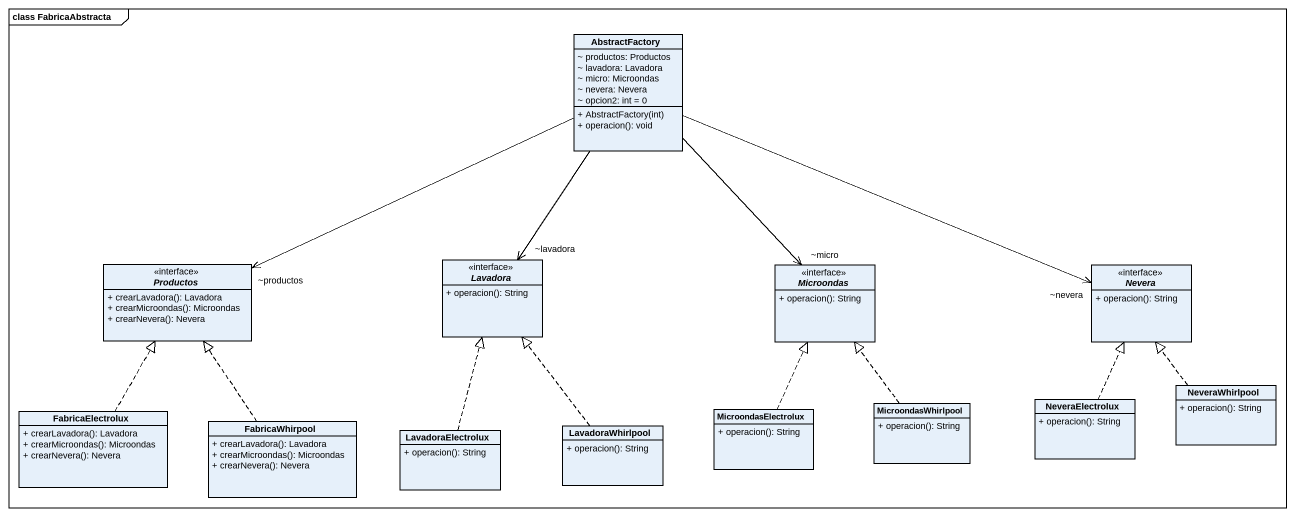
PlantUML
@startuml
mainframe class FabricaAbstracta
hide circle
hide empty members
skinparam classAttributeIconSize 0
class AbstractFactory {
  ~ productos: Productos
  ~ lavadora: Lavadora
  ~ micro: Microondas
  ~ nevera: Nevera
  ~ opcion2: int = 0
  + AbstractFactory(int)
  + operacion(): void
}
interface Productos <<interface>> {
  + crearLavadora(): Lavadora
  + crearMicroondas(): Microondas
  + crearNevera(): Nevera
}
interface Lavadora <<interface>> {
  + operacion(): String
}
interface Microondas <<interface>> {
  + operacion(): String
}
interface Nevera <<interface>> {
  + operacion(): String
}
class FabricaElectrolux {
  + crearLavadora(): Lavadora
  + crearMicroondas(): Microondas
  + crearNevera(): Nevera
}
class FabricaWhirpool {
  + crearLavadora(): Lavadora
  + crearMicroondas(): Microondas
  + crearNevera(): Nevera
}
class MicroondasElectrolux {
  + operacion(): String
}
class MicroondasWhirlpool {
  + operacion(): String
}
class NeveraElectrolux {
  + operacion(): String
}
class NeveraWhirlpool {
  + operacion(): String
}
class LavadoraElectrolux {
  + operacion(): String
}
class LavadoraWhirlpool {
  + operacion(): String
}
AbstractFactory -left-> "~productos" Productos
AbstractFactory --> "~lavadora" Lavadora
AbstractFactory --> "~micro" Microondas
AbstractFactory -right-> "~nevera" Nevera
FabricaElectrolux .up.|> Productos
FabricaWhirpool .up.|> Productos
MicroondasElectrolux .up.|> Microondas
MicroondasWhirlpool .up.|> Microondas
NeveraElectrolux .up.|> Nevera
NeveraWhirlpool .up.|> Nevera
LavadoraElectrolux .up.|> Lavadora
LavadoraWhirlpool .up.|> Lavadora
@enduml
